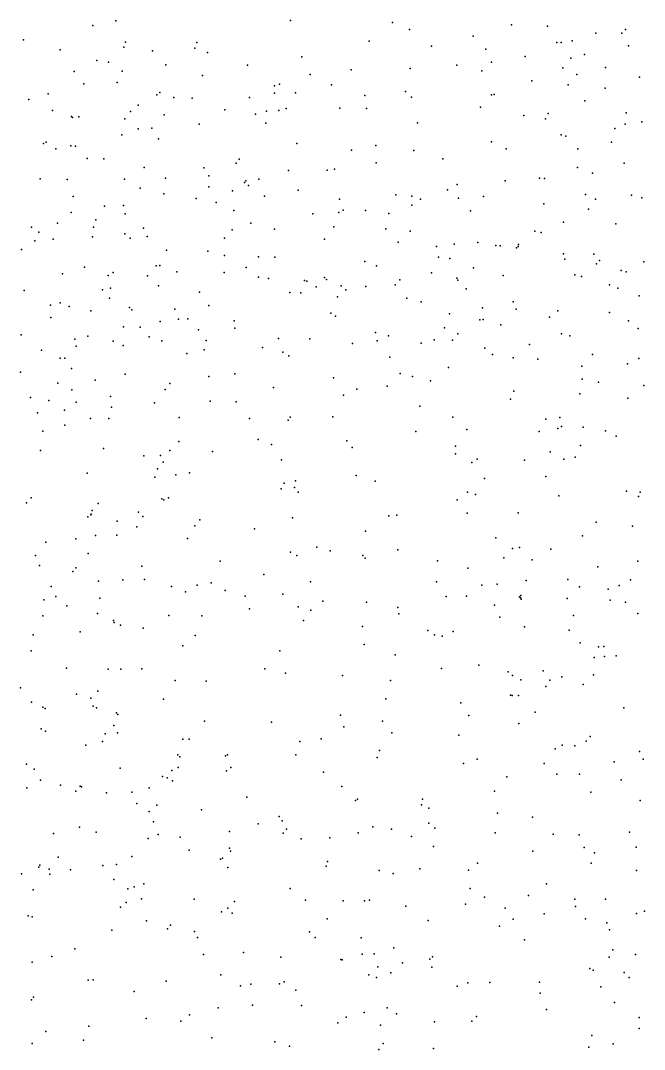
# Model space of a CAD drawing. Header units: metres. Extents: x -23.9 to 23.9, y -28.5 to 28.5.
# Drawn here: x -16.003 to -13.165, y -4.668 to 0.01 of the extents above; entities that cross this region are included whole.
import ezdxf

# ---------------------------------------------------------------- set-up
doc = ezdxf.new("R2010")
doc.units = ezdxf.units.M

msp = doc.modelspace()

# ---------------------------------------------------------------- linework, layer by layer
for p in [(-15.5695, 0.0095, 0.0656), (-14.7743, 0.0101, 14.1181), (-14.311, 0.0008, 13.9123), (-15.674, -0.0117, 2.7913), (-14.2343, -0.0299, 15.135), (-13.7688, -0.0091, 1.6573), (-13.6065, -0.016, -1.696), (-13.2507, -0.0298, -4.5608), (-15.989, -0.0781, -2.4607), (-15.5258, -0.0885, 1.0627), (-15.2016, -0.0901, 10.4253), (-14.4171, -0.0829, 9.9217), (-13.9437, -0.0614, 8.3662), (-13.5634, -0.0891, -2.2243), (-13.5435, -0.0897, 9.6471), (-13.493, -0.0818, 9.2915), (-13.3855, -0.0471, 5.0431), (-13.2677, -0.0479, -1.041), (-15.8229, -0.1225, 2.456), (-15.5337, -0.1115, 14.5151), (-15.4027, -0.1272, 0.4678), (-15.2101, -0.1147, 13.312), (-15.1521, -0.1356, 0.0889), (-14.1336, -0.1058, 1.4606), (-13.8858, -0.1206, 14.875), (-13.2369, -0.1051, 8.8239), (-15.656, -0.171, 10.2111), (-15.6029, -0.1786, 13.2118), (-14.7236, -0.1543, 6.5936), (-13.8601, -0.1786, 5.9257), (-13.7078, -0.1534, 0.3656), (-13.5, -0.1615, 11.4372), (-13.4368, -0.1445, -0.5007), (-15.7593, -0.221, 12.3547), (-15.5402, -0.2202, -1.7391), (-15.3426, -0.1918, 1.8867), (-14.9712, -0.1922, 5.7017), (-14.4993, -0.2133, 1.014), (-14.23, -0.2071, 10.3663), (-14.0177, -0.1931, 4.9158), (-13.9044, -0.2183, 14.352), (-13.5366, -0.205, 8.3729), (-13.3416, -0.2028, 0.1743), (-15.7152, -0.2781, -2.4284), (-15.5627, -0.2711, 9.477), (-15.1748, -0.2394, 10.8258), (-14.8254, -0.2792, 14.9368), (-14.6851, -0.2348, 7.0401), (-13.6765, -0.2646, 11.0752), (-13.4726, -0.2357, -0.1657), (-13.1871, -0.2469, 9.1851), (-15.8769, -0.3229, -1.7028), (-15.3694, -0.3172, -2.067), (-14.8481, -0.3197, 6.0012), (-14.8479, -0.2861, 12.1611), (-14.7522, -0.319, 13.8449), (-14.5887, -0.2817, 12.9168), (-14.2518, -0.3131, 14.8439), (-13.8605, -0.3274, 10.2733), (-13.8489, -0.3253, -4.0086), (-13.5115, -0.2828, -2.8706), (-13.3438, -0.297, -4.8673), (-15.9646, -0.3489, -3.3037), (-15.3824, -0.3277, -1.4143), (-15.3061, -0.3402, 5.372), (-15.2217, -0.3431, 15.0067), (-14.962, -0.3393, 10.0748), (-14.4364, -0.3304, 8.6053), (-14.2249, -0.3375, 14.3028), (-13.4366, -0.3546, 1.3697), (-15.8569, -0.3985, 5.4102), (-15.5035, -0.4031, -4.0729), (-15.4672, -0.3752, 3.1489), (-15.3503, -0.4185, 9.8291), (-15.0738, -0.3956, -1.7998), (-14.9343, -0.4159, -0.2308), (-14.8848, -0.4014, 9.5542), (-14.8282, -0.3995, 3.0695), (-14.7949, -0.3895, 1.0417), (-14.5509, -0.3878, 12.5684), (-14.4298, -0.3892, 5.5905), (-13.9101, -0.383, 1.363), (-13.6034, -0.4128, -3.6358), (-13.248, -0.4097, -3.5099), (-15.7706, -0.4257, 9.9727), (-15.7669, -0.4312, -3.7635), (-15.7385, -0.4269, 10.9075), (-15.5292, -0.4371, 0.8288), (-15.1901, -0.4602, -3.8775), (-14.8869, -0.456, 10.8086), (-14.1965, -0.4544, 6.0707), (-13.7128, -0.4217, -4.6589), (-13.6149, -0.4369, 9.6582), (-13.2532, -0.4607, -1.6442), (-13.1773, -0.4498, 8.4855), (-15.5418, -0.5093, -0.3903), (-15.4676, -0.4814, 1.307), (-15.405, -0.4796, 12.0454), (-13.5438, -0.509, 0.8494), (-13.299, -0.4805, 11.5236), (-15.899, -0.5493, -1.3004), (-15.8862, -0.5421, 12.5423), (-15.7736, -0.5587, -3.0141), (-15.7525, -0.561, 14.3077), (-15.3757, -0.5269, 13.3817), (-14.7455, -0.5483, 6.6276), (-14.3868, -0.5579, 5.1774), (-13.8601, -0.542, 11.3133), (-13.5231, -0.5148, -1.8715), (-13.3146, -0.5424, 5.1926), (-15.8431, -0.5732, 12.9908), (-14.4973, -0.5791, 14.7636), (-14.2132, -0.5803, 11.215), (-13.7943, -0.5724, -2.6442), (-13.4671, -0.5735, 0.0618), (-15.6999, -0.6176, 2.988), (-15.6247, -0.6179, -3.3671), (-15.0223, -0.638, 5.5803), (-15.008, -0.6197, -1.4053), (-14.3854, -0.6372, 1.0047), (-14.0817, -0.6193, -0.0244), (-13.2567, -0.6388, -1.109), (-15.4406, -0.6574, -1.1183), (-15.1687, -0.659, 0.7303), (-15.147, -0.6951, 11.0724), (-14.7841, -0.6712, 13.7613), (-14.6079, -0.6695, 10.5974), (-14.5752, -0.6662, 12.8073), (-13.4697, -0.6587, 8.2398), (-13.4004, -0.6833, 11.2598), (-15.9143, -0.7091, 2.592), (-15.7906, -0.7126, 13.5643), (-15.5294, -0.7111, 1.6483), (-15.3441, -0.7062, -2.517), (-15.1457, -0.746, 3.1334), (-14.9839, -0.7257, -3.6351), (-14.9784, -0.7185, 13.2977), (-14.9663, -0.7394, 9.7005), (-14.9196, -0.7116, 6.2127), (-14.0174, -0.736, -3.5035), (-13.799, -0.7189, 1.2271), (-13.6425, -0.7071, 4.9041), (-13.6197, -0.7083, -0.42), (-15.7637, -0.7905, 11.4668), (-15.4595, -0.7512, 14.935), (-15.351, -0.778, 5.4278), (-15.0381, -0.7647, 15.0595), (-14.8939, -0.789, -1.9905), (-14.7393, -0.761, 2.8998), (-14.2958, -0.7816, 8.5097), (-14.2224, -0.788, 4.9768), (-14.0613, -0.7599, -2.7741), (-13.8967, -0.7894, -2.1736), (-13.433, -0.7806, 9.7619), (-13.2234, -0.7845, 7.0969), (-15.6208, -0.8333, 14.0094), (-15.5346, -0.83, -4.5306), (-15.2042, -0.7995, -0.0295), (-15.113, -0.8165, -2.2888), (-14.5523, -0.8024, -0.2106), (-14.2229, -0.8295, 6.1295), (-14.1839, -0.8017, -3.1576), (-14.011, -0.7976, 0.3839), (-13.6228, -0.8234, -4.7157), (-13.3876, -0.8025, -5.2841), (-13.1769, -0.7956, 5.4131), (-15.7733, -0.8623, 12.6561), (-15.5269, -0.8681, 12.2445), (-15.0321, -0.8541, -4.3098), (-14.6727, -0.8692, 0.9256), (-14.5546, -0.8626, 6.889), (-14.5351, -0.8519, 5.5876), (-14.4332, -0.8541, 14.461), (-14.3277, -0.8675, 1.4599), (-13.9566, -0.8543, -1.4366), (-13.4194, -0.8472, 1.3358), (-15.9532, -0.9292, 14.1538), (-15.835, -0.911, 15.5997), (-15.671, -0.9288, -0.3643), (-15.6601, -0.8955, 9.5629), (-15.444, -0.9341, 1.8917), (-14.9547, -0.911, 2.0635), (-14.5781, -0.9276, 8.3918), (-13.5325, -0.9066, -1.2895), (-13.2949, -0.9137, -1.6693), (-15.9197, -0.9513, 2.9694), (-15.6758, -0.9728, 5.578), (-15.5286, -0.9589, 2.9452), (-15.5041, -0.98, 6.4925), (-15.4268, -0.972, 13.6682), (-15.0752, -0.9796, 5.9922), (-15.0405, -0.9415, 6.7944), (-14.8484, -0.9378, -0.0524), (-14.3407, -0.9373, 8.8515), (-14.2304, -0.9474, 0.0853), (-13.6632, -0.9482, 11.3939), (-13.6351, -0.9528, 6.4668), (-15.9383, -0.992, 6.1457), (-15.8547, -0.9842, -0.7147), (-14.6196, -0.9835, 14.7458), (-14.2845, -0.9974, -1.189), (-14.1106, -1.0175, 1.9762), (-14.0309, -1.0061, 0.8915), (-13.9221, -0.9989, -2.5138), (-13.8409, -1.0131, 4.9138), (-13.8206, -1.0148, 9.5251), (-13.7461, -1.0232, -4.4045), (-13.7395, -1.0174, 6.8418), (-13.7378, -1.0083, 8.2515), (-15.999, -1.0304, 10.5451), (-15.3396, -1.0331, 0.4524), (-15.1503, -1.0389, 11.0158), (-15.0752, -1.0588, 2.8241), (-14.921, -1.0635, 12.866), (-14.8467, -1.0655, 9.6562), (-14.1014, -1.0653, 11.3593), (-14.0494, -1.0724, -3.5981), (-13.5329, -1.0506, 6.1516), (-13.5269, -1.0749, 0.9132), (-13.3949, -1.0518, 8.4681), (-15.712, -1.1118, 5.9046), (-15.3857, -1.1058, -2.6447), (-15.3689, -1.1041, 0.0831), (-14.9763, -1.1122, -1.2997), (-14.4373, -1.0848, 0.6017), (-14.3844, -1.1056, 11.1209), (-13.9418, -1.1142, 6.1385), (-13.3824, -1.0959, -0.1757), (-13.3685, -1.0807, -0.6438), (-13.168, -1.0863, 9.9059), (-15.8114, -1.1412, -4.5134), (-15.6049, -1.1496, 11.3815), (-15.5815, -1.135, 14.2008), (-15.425, -1.1504, -0.6578), (-15.2927, -1.1317, 12.5963), (-15.0772, -1.1355, -3.3648), (-14.9208, -1.1571, 10.0731), (-14.8757, -1.1623, -4.6446), (-14.62, -1.1575, -1.0758), (-14.6119, -1.1672, -1.6598), (-14.2777, -1.1691, 7.9841), (-14.1337, -1.137, -2.7685), (-14.0183, -1.1611, 14.8662), (-13.8081, -1.1494, -1.9236), (-13.4812, -1.1457, 9.2708), (-13.4513, -1.1539, 14.6878), (-13.2704, -1.1269, 5.5313), (-13.2481, -1.1317, 8.925), (-15.6301, -1.2135, 0.4888), (-15.5932, -1.2064, 9.948), (-15.3747, -1.196, 8.552), (-14.7113, -1.1712, 2.0903), (-14.7006, -1.1755, 8.6393), (-14.6578, -1.2006, -2.0358), (-14.5441, -1.1966, 10.4988), (-14.5235, -1.2142, 1.5064), (-14.4318, -1.1986, 15.061), (-14.2981, -1.192, 9.4319), (-14.0144, -1.17, -0.7243), (-13.9751, -1.2101, 9.1016), (-13.3232, -1.1911, -4.9849), (-13.2853, -1.2072, 14.9906), (-15.9863, -1.2167, -3.3836), (-15.598, -1.2527, 9.3245), (-15.1883, -1.2245, 14.0934), (-14.7785, -1.2258, 14.2782), (-14.7274, -1.2277, -4.1547), (-14.561, -1.2456, 7.0888), (-14.2452, -1.2519, 5.2756), (-13.1888, -1.2414, -5.4049), (-15.866, -1.2835, 8.4554), (-15.8228, -1.2729, 11.8467), (-15.7816, -1.2901, 0.1468), (-15.5079, -1.294, 7.1146), (-15.497, -1.3047, -3.2369), (-15.3016, -1.3016, 13.6751), (-15.1471, -1.285, 8.8529), (-14.1801, -1.2691, -1.8436), (-13.9008, -1.2957, 15.3464), (-13.7619, -1.2681, 8.7172), (-13.7485, -1.3027, 6.4288), (-15.865, -1.3399, -0.2343), (-15.6828, -1.31, 10.7165), (-15.2849, -1.3473, 3.0761), (-15.2426, -1.3456, 10.087), (-15.0305, -1.3555, 10.3825), (-14.5907, -1.321, 7.8935), (-14.5695, -1.3347, -0.6702), (-14.0511, -1.3229, 6.9537), (-13.9131, -1.3512, 2.1332), (-13.8988, -1.3489, -4.1057), (-13.5971, -1.3384, -4.4721), (-13.5584, -1.31, 15.8115), (-13.3241, -1.3168, 1.8831), (-13.2376, -1.3549, 9.6792), (-15.5345, -1.3828, 15.3102), (-15.4588, -1.3847, 14.658), (-15.3685, -1.3582, 0.7379), (-15.1942, -1.3966, 2.7024), (-15.0276, -1.3883, 15.0512), (-14.0739, -1.3868, -3.4346), (-13.8188, -1.3728, 11.2472), (-13.1927, -1.3896, -4.7012), (-16, -1.4181, -2.8319), (-15.7554, -1.4383, 8.8148), (-15.6974, -1.4242, -4.7708), (-15.5823, -1.4471, 13.0746), (-15.4178, -1.428, 8.1329), (-15.36, -1.4454, 10.5163), (-15.1589, -1.4448, 15.3656), (-14.8292, -1.4348, 7.4012), (-14.6864, -1.4364, 14.799), (-14.3878, -1.4085, 10.2041), (-14.3802, -1.4464, -4.3971), (-14.3298, -1.4241, -3.7343), (-14.1219, -1.4409, -3.0793), (-14.0382, -1.4432, 16.1757), (-14.0138, -1.4137, 5.7248), (-13.5423, -1.415, 15.3887), (-13.5041, -1.4236, 11.0394), (-15.908, -1.4893, -4.3789), (-15.7505, -1.4701, 2.0095), (-15.5367, -1.4674, -0.249), (-15.1671, -1.4875, 7.7976), (-14.9019, -1.477, -2.39), (-14.4924, -1.4577, 2.4459), (-14.1805, -1.4573, 9.8678), (-13.8901, -1.4802, 5.3363), (-13.6873, -1.4627, 4.7483), (-15.8232, -1.5246, 14.7111), (-15.8008, -1.5248, 7.8587), (-15.2466, -1.5041, -0.5125), (-14.8091, -1.4978, -4.8589), (-14.7818, -1.5149, 1.4512), (-14.323, -1.5207, 7.5734), (-13.8564, -1.5081, -2.6853), (-13.7622, -1.5238, 6.8013), (-13.65, -1.5297, 0.8055), (-13.4014, -1.5089, 13.9208), (-13.1901, -1.5257, 1.5763), (-16.0025, -1.5884, 10.8369), (-15.7705, -1.5722, 12.7193), (-14.0554, -1.567, -1.95), (-13.4497, -1.5609, -2.2502), (-13.2424, -1.5507, -2.6898), (-15.6642, -1.6251, -3.5064), (-15.527, -1.5977, 7.5846), (-15.1459, -1.6082, 1.1192), (-15.0279, -1.5956, 14.5393), (-14.58, -1.6146, 16.3286), (-14.2753, -1.5946, 16.5483), (-14.2201, -1.6078, 0.9182), (-14.1387, -1.6275, 7.1972), (-13.448, -1.6204, 9.602), (-13.3732, -1.6334, 1.0287), (-15.8341, -1.6391, -1.7596), (-15.7696, -1.6695, 3.5046), (-15.3449, -1.6672, -5.0199), (-15.3238, -1.6405, 3.2827), (-14.8527, -1.6582, 16.6405), (-14.4734, -1.6654, 14.3995), (-14.3347, -1.6525, 15.6795), (-13.7583, -1.6747, -4.6953), (-13.1675, -1.6499, 7.5821), (-15.9576, -1.7036, 1.8679), (-15.8747, -1.7168, -4.1123), (-15.7495, -1.7257, 17.3729), (-15.5941, -1.699, 15.6026), (-15.3936, -1.7273, 13.6363), (-15.1406, -1.7204, 2.8158), (-15.0227, -1.7228, 16.055), (-14.5333, -1.6936, 15.9777), (-13.774, -1.7121, 8.0098), (-13.4584, -1.687, 4.4773), (-13.24, -1.7071, 16.373), (-15.9264, -1.7741, 12.9843), (-15.8024, -1.7614, 16.972), (-15.5886, -1.7478, -2.1989), (-14.1871, -1.7438, 10.4107), (-15.6846, -1.7991, -0.1721), (-15.6008, -1.7997, 0.5023), (-15.2809, -1.7951, 0.7506), (-14.9614, -1.7989, -0.666), (-14.7856, -1.8072, -3.3865), (-14.7757, -1.7938, 15.332), (-14.5825, -1.7917, 2.6569), (-14.0371, -1.7933, 5.2758), (-13.6127, -1.8019, 10.902), (-13.5495, -1.7948, 6.924), (-15.9012, -1.8574, 12.2942), (-15.8008, -1.83, -4.6825), (-14.2046, -1.8577, 1.867), (-13.9731, -1.8496, 7.5773), (-13.6439, -1.8585, 7.2927), (-13.5585, -1.844, 6.4332), (-13.5425, -1.8358, 1.8526), (-13.4435, -1.8384, -0.7596), (-13.3416, -1.8552, -3.4018), (-15.2835, -1.904, 16.6067), (-14.9213, -1.8948, 16.9115), (-14.8611, -1.9172, 14.4014), (-14.519, -1.9009, 16.8772), (-13.293, -1.8802, 5.7728), (-15.9122, -1.9441, 16.7012), (-15.6255, -1.9356, 13.7855), (-15.3238, -1.9446, 14.252), (-15.1304, -1.9496, -2.3794), (-14.495, -1.9313, -2.0269), (-14.0249, -1.9256, 9.9807), (-14.0237, -1.9594, 4.8075), (-13.5938, -1.9511, 9.7399), (-13.4563, -1.9226, 1.3626), (-15.442, -1.9683, -3.7546), (-15.367, -1.9676, 16.2256), (-15.3549, -1.9977, -4.9353), (-14.8164, -1.9865, 1.3906), (-13.9503, -1.9995, -1.7994), (-13.9259, -1.9845, 14.1264), (-13.7111, -1.9886, -5.2206), (-13.5308, -1.9842, 13.8763), (-13.4795, -1.9747, 16.6307), (-15.7, -2.0485, 0.1703), (-15.3796, -2.0288, 3.1957), (-15.2969, -2.0548, 15.8016), (-15.2346, -2.0467, -0.8556), (-14.4763, -2.0578, 14.4294), (-15.3921, -2.0662, 1.6152), (-14.8039, -2.0937, -0.6081), (-14.7522, -2.0828, 15.6602), (-14.3901, -2.0841, 2.4102), (-13.8923, -2.0726, 10.4986), (-13.6126, -2.0623, -1.9079), (-14.8169, -2.1192, 13.9477), (-14.7572, -2.1127, 2.6656), (-14.7406, -2.1344, -4.6973), (-13.9696, -2.1346, 16.9039), (-13.9327, -2.1445, 5.497), (-13.5544, -2.1514, -3.5211), (-13.247, -2.129, -5.625), (-13.1847, -2.1338, -3.9264), (-15.9753, -2.1826, -2.0626), (-15.9545, -2.1593, -0.3606), (-15.6501, -2.1863, -4.5135), (-15.3597, -2.1652, 1.2552), (-15.3514, -2.1693, 2.7872), (-15.3295, -2.1596, 13.912), (-14.0164, -2.1693, -4.8568), (-13.1916, -2.1539, -1.9394), (-15.6837, -2.2367, 17.7968), (-15.6817, -2.2345, 14.315), (-15.6766, -2.217, 13.4934), (-15.467, -2.2247, 2.1591), (-15.4473, -2.2451, 17.3478), (-14.3282, -2.2421, 6.8509), (-14.2917, -2.239, 7.2977), (-13.9705, -2.229, -3.5033), (-13.7394, -2.2289, -0.7), (-15.6974, -2.2463, 1.5299), (-15.5636, -2.2656, 12.8069), (-15.2101, -2.2874, -3.8623), (-15.1868, -2.2595, -4.6985), (-14.7651, -2.2504, 17.1051), (-13.385, -2.2706, -3.2093), (-13.2186, -2.2885, 16.3487), (-15.6616, -2.3313, 15.9419), (-15.565, -2.3303, 13.1728), (-15.4746, -2.2925, -0.7375), (-14.9394, -2.3012, 1.5532), (-14.4344, -2.3119, 1.9848), (-13.4472, -2.3333, 5.6864), (-15.8874, -2.3609, -0.7071), (-15.752, -2.3465, 2.6836), (-15.2428, -2.3446, -2.0225), (-14.6558, -2.3838, 2.3663), (-13.8407, -2.3421, -1.8166), (-13.7334, -2.3851, -4.9605), (-15.9357, -2.4219, -4.1437), (-15.6948, -2.4128, -2.1259), (-14.7752, -2.4068, 7.2439), (-14.7455, -2.4227, 6.8235), (-14.594, -2.4006, -3.4897), (-14.4457, -2.4227, -1.5031), (-14.2873, -2.396, -4.6529), (-13.8046, -2.4321, 16.801), (-13.7649, -2.391, 14.4018), (-13.5912, -2.3937, -5.3389), (-15.9164, -2.4684, -3.4179), (-15.7519, -2.4789, -4.9841), (-15.4515, -2.4711, 0.6674), (-15.0953, -2.4487, -4.2), (-14.4356, -2.4346, 14.1606), (-14.1069, -2.4469, 6.5922), (-13.6751, -2.4424, 10.2242), (-13.3769, -2.4736, 14.3006), (-13.1941, -2.4473, 12.5407), (-15.7648, -2.4953, 14.0712), (-14.8963, -2.5087, 2.1569), (-13.968, -2.4797, -0.5936), (-15.8632, -2.5625, -3.0923), (-15.6489, -2.5395, 16.7981), (-15.5378, -2.5334, 0.205), (-15.4394, -2.5314, 1.2191), (-15.3169, -2.5629, 17.5245), (-15.1991, -2.5578, 8.0628), (-15.136, -2.5468, -0.7032), (-14.6832, -2.5423, -4.4183), (-14.1113, -2.5413, 10.802), (-13.9047, -2.5573, 7.5247), (-13.8343, -2.5522, 15.6542), (-13.7033, -2.5355, 5.3706), (-13.5138, -2.5315, -2.8699), (-13.4607, -2.5653, 6.5831), (-13.2794, -2.5584, 3.8414), (-13.2282, -2.5331, 5.4703), (-15.8431, -2.6083, 12.0798), (-15.6418, -2.6159, 16.1344), (-15.2521, -2.5872, 12.9286), (-15.0717, -2.5816, 13.6905), (-14.9811, -2.6069, 7.498), (-14.8094, -2.5981, 8.0553), (-14.0672, -2.6084, 10.1968), (-13.9743, -2.607, 14.6576), (-13.7339, -2.6106, 14.9374), (-13.7283, -2.6146, -3.1488), (-13.7266, -2.6047, 6.1881), (-13.5169, -2.6183, 4.8752), (-13.3301, -2.5758, 13.4045), (-15.8972, -2.6243, 1.6299), (-15.793, -2.6513, 17.7479), (-14.961, -2.6651, 7.1202), (-14.7399, -2.6562, -4.0743), (-14.6276, -2.6305, 13.8596), (-14.4292, -2.6348, 6.4509), (-14.2867, -2.6588, -4.0423), (-13.8465, -2.6474, -4.6486), (-13.7258, -2.6206, 6.8371), (-13.3212, -2.6252, 9.8372), (-13.2505, -2.635, 5.9472), (-15.9021, -2.6971, 16.3988), (-15.6533, -2.6854, -4.3843), (-15.3284, -2.695, 7.4486), (-15.1787, -2.6969, 13.3801), (-14.682, -2.6702, 17.4929), (-14.2821, -2.6878, -0.545), (-13.8225, -2.7029, 16.5495), (-13.4882, -2.695, -4.9413), (-13.1942, -2.6857, -1.8121), (-15.5798, -2.7172, 14.9951), (-15.5774, -2.7263, -0.8274), (-15.5489, -2.7387, -1.9507), (-15.4455, -2.7533, 16.4139), (-14.7155, -2.7175, -2.175), (-14.4481, -2.7457, 7.7546), (-13.7111, -2.7473, 16.104), (-15.9454, -2.7823, -2.3915), (-15.7316, -2.769, 14.4535), (-15.2082, -2.786, 1.1409), (-14.1503, -2.7637, -3.5436), (-14.1196, -2.783, 16.4044), (-14.0847, -2.7889, 16.0257), (-14.0347, -2.7674, 11.1149), (-13.5075, -2.7613, -0.6736), (-15.265, -2.833, 0.6624), (-14.4393, -2.8272, 14.2414), (-13.4571, -2.8193, 11.1819), (-13.3731, -2.8381, 6.9052), (-13.3502, -2.8361, 14.7125), (-15.9554, -2.8555, -5.2351), (-14.8238, -2.8553, -0.6525), (-14.2984, -2.8739, -2.3401), (-13.3932, -2.8865, -4.5458), (-13.347, -2.8821, 12.6416), (-13.2929, -2.8784, -0.9131), (-15.794, -2.9347, -4.1979), (-15.6038, -2.9397, 8.1885), (-15.5465, -2.9397, -3.9164), (-15.4509, -2.9379, -3.431), (-14.8923, -2.9374, 17.6381), (-14.0887, -2.9359, 15.6095), (-13.9176, -2.9211, 14.8903), (-13.6249, -2.947, 4.377), (-15.2989, -2.9913, -1.9347), (-15.1585, -2.9938, 13.5713), (-14.7974, -2.9571, 13.8749), (-14.5389, -2.9675, 16.4958), (-14.3206, -2.9912, 10.2782), (-13.7846, -2.9515, 7.5199), (-13.7651, -2.9674, -1.8141), (-13.7269, -2.9876, -0.5184), (-13.5959, -2.9896, 15.534), (-13.5412, -2.9744, 4.0122), (-13.3965, -2.9648, 13.2418), (-16.0029, -3.0238, 17.4071), (-15.6514, -3.0398, -0.951), (-13.6138, -3.0183, 15.1699), (-13.4442, -3.0089, -1.5551), (-15.7479, -3.0534, 7.8168), (-15.6827, -3.0711, -4.6749), (-15.3525, -3.0749, -0.6902), (-14.3406, -3.0737, -0.5684), (-13.7747, -3.057, 9.8937), (-13.7661, -3.0585, -4.4522), (-13.7376, -3.0585, -3.0911), (-15.9526, -3.0888, -0.0243), (-15.9014, -3.1117, -2.7443), (-15.8917, -3.1176, 8.8962), (-15.673, -3.1074, 1.6588), (-15.6573, -3.1147, -2.3622), (-14.0003, -3.0926, 15.2373), (-13.2587, -3.1153, 14.8896), (-15.5668, -3.1369, 12.1258), (-15.5603, -3.1454, -3.0755), (-15.1657, -3.1751, 1.1224), (-14.8609, -3.1807, 8.4966), (-14.5474, -3.1475, 14.6267), (-14.3564, -3.176, 10.755), (-13.9636, -3.1501, -3.5211), (-13.6619, -3.1345, 7.1146), (-15.9092, -3.2099, 9.2413), (-15.8892, -3.2208, 14.8228), (-15.5792, -3.1954, 9.1006), (-14.5326, -3.2013, 8.2736), (-13.7356, -3.186, 5.7146), (-15.6308, -3.2683, 7.4514), (-15.6174, -3.2334, 8.5879), (-15.5621, -3.228, -4.1067), (-15.264, -3.2576, 0.6648), (-15.2355, -3.2576, 7.1114), (-14.7332, -3.2673, 17.4425), (-14.6349, -3.2554, 15.6508), (-14.3144, -3.2285, 15.3681), (-14.0095, -3.2394, -4.0116), (-13.4298, -3.2669, -1.1091), (-13.4118, -3.2454, -4.3349), (-15.7056, -3.2852, 8.0878), (-14.3696, -3.3093, 15.0114), (-13.5702, -3.3015, -0.7999), (-13.5394, -3.2845, 9.3246), (-13.4808, -3.2872, 4.4964), (-13.1872, -3.3136, 3.8543), (-15.2879, -3.3293, 13.4237), (-15.2777, -3.3372, -1.7789), (-15.0706, -3.333, -0.76), (-15.0618, -3.329, 6.676), (-14.751, -3.3291, -2.3655), (-14.3807, -3.3407, 6.5605), (-13.9882, -3.3683, 6.6371), (-13.9258, -3.3479, -2.1568), (-13.6213, -3.3682, -3.5043), (-13.3027, -3.3601, 12.3415), (-13.171, -3.348, -3.852), (-15.976, -3.3706, 12.2143), (-15.9412, -3.3937, -4.8054), (-15.5498, -3.3891, -1.3182), (-15.314, -3.4, -3.4166), (-15.2862, -3.3858, 12.3679), (-15.0659, -3.4017, 13.05), (-15.0458, -3.3869, 14.0243), (-14.6252, -3.4077, 16.87), (-15.9121, -3.4431, -2.8456), (-15.3566, -3.4268, 1.311), (-15.3365, -3.4328, -0.9609), (-15.3118, -3.4468, 17.5503), (-13.7912, -3.4291, -1.6788), (-13.5632, -3.4172, -4.0342), (-13.4608, -3.4164, 5.6697), (-13.271, -3.4427, 9.0824), (-15.975, -3.4779, -0.2819), (-15.8215, -3.4659, 1.5354), (-15.7516, -3.4936, -4.3916), (-15.7317, -3.4717, 9.8728), (-15.7257, -3.4747, 10.3839), (-15.6118, -3.5017, -2.1902), (-15.497, -3.4983, -3.1069), (-15.4176, -3.4779, 10.054), (-14.5411, -3.4722, 16.004), (-13.8464, -3.4939, 13.0103), (-13.4087, -3.4986, -3.1764), (-15.4733, -3.5506, 7.3342), (-14.9735, -3.5213, 8.4406), (-14.4792, -3.5369, 14.6759), (-14.4705, -3.5304, 7.8979), (-14.1738, -3.5304, 10.7189), (-13.1841, -3.5362, 4.3612), (-15.4183, -3.5866, 14.0745), (-15.3826, -3.5575, 0.8868), (-15.1801, -3.5786, 8.9176), (-14.1792, -3.5561, 12.2557), (-14.146, -3.5711, 12.8571), (-13.8335, -3.5933, -0.4019), (-15.3988, -3.6333, 6.8658), (-14.9217, -3.6421, 12.3408), (-14.8262, -3.6083, 6.4225), (-14.8132, -3.6291, 12.9033), (-14.1449, -3.6388, -2.1776), (-13.6741, -3.6124, 11.7688), (-15.8528, -3.6861, 8.2253), (-15.7342, -3.6569, 0.6742), (-15.6588, -3.6804, 1.1926), (-15.3764, -3.6913, 12.242), (-15.0525, -3.677, 16.7486), (-14.8084, -3.6845, 16.4251), (-14.7937, -3.6663, -1.3709), (-14.4667, -3.6833, -1.2584), (-14.4002, -3.6553, 15.5783), (-14.3155, -3.6671, 7.5852), (-14.1176, -3.6616, 7.2695), (-13.844, -3.6836, 6.5146), (-13.5795, -3.689, 13.4537), (-13.4611, -3.6929, 10.4701), (-13.2323, -3.6807, 5.8495), (-15.4224, -3.7091, -3.7451), (-15.277, -3.7031, 9.5524), (-14.7267, -3.7103, 8.1472), (-14.596, -3.7064, -2.1979), (-14.2241, -3.7001, -0.091), (-15.2354, -3.7622, 6.5748), (-15.0531, -3.7534, 11.0895), (-15.0474, -3.7669, 9.1828), (-14.1247, -3.7448, 6.8399), (-13.672, -3.7665, 12.3263), (-13.4393, -3.7506, -0.0305), (-13.3923, -3.7744, -0.3995), (-13.2025, -3.7487, -4.9507), (-15.9155, -3.8296, 10.7057), (-15.8323, -3.7943, -2.9748), (-15.628, -3.8323, 14.4133), (-15.5664, -3.8266, 11.2822), (-15.4964, -3.7906, 13.5155), (-15.0932, -3.8036, 17.178), (-15.0841, -3.7979, 11.4709), (-14.6128, -3.8345, 15.9048), (-14.6068, -3.8133, 7.7612), (-13.9246, -3.8209, 9.5405), (-13.4071, -3.8212, 8.9933), (-15.9986, -3.8703, 17.4604), (-15.9202, -3.8389, -1.2087), (-15.8724, -3.8486, 0.0553), (-15.8705, -3.8714, -4.4272), (-15.7765, -3.8517, -2.4687), (-15.0597, -3.8406, 9.9735), (-14.3718, -3.854, -0.4178), (-14.3086, -3.8679, 14.8284), (-14.1871, -3.8469, 13.1326), (-13.9653, -3.8532, -0.7678), (-13.2006, -3.8541, 13.5489), (-15.5791, -3.8961, -3.4963), (-15.4863, -3.9285, 11.5975), (-15.442, -3.9151, 7.1486), (-13.6102, -3.9145, 0.3112), (-15.9452, -3.9425, 4.5357), (-15.5152, -3.9386, 8.3043), (-14.7758, -3.9367, 11.4071), (-13.9583, -3.9361, -1.3518), (-13.8926, -3.9759, 9.9172), (-13.6928, -3.9679, 11.3032), (-15.5481, -4.0207, 17.4073), (-15.5218, -3.9994, 12.2878), (-15.4535, -3.9833, 16.5148), (-15.2135, -3.9848, 16.8048), (-15.029, -3.9954, 9.5997), (-14.7069, -3.9892, 11.0213), (-14.5359, -3.9917, 4.0335), (-14.4387, -3.9925, 0.01), (-14.4156, -3.9899, 3.5936), (-14.2506, -4.0165, 7.4792), (-13.9788, -4.0077, 12.0775), (-13.4816, -3.9855, -1.7463), (-13.4777, -4.0178, 10.3575), (-13.3412, -3.9846, -1.3892), (-15.9678, -4.0602, -3.1905), (-15.9502, -4.065, -2.1908), (-15.0889, -4.0421, 10.5327), (-15.0602, -4.0255, 3.4144), (-15.0404, -4.0485, 12.9793), (-13.7991, -4.0257, 13.2022), (-13.621, -4.0511, -0.9807), (-13.2003, -4.0496, -0.1841), (-13.1648, -4.0395, 6.0365), (-15.4297, -4.0831, 4.2685), (-15.3213, -4.1027, 14.6686), (-14.6082, -4.0748, 6.461), (-14.1484, -4.0817, 6.9308), (-13.8235, -4.1078, 1.2921), (-13.7614, -4.0762, 0.7547), (-13.4324, -4.0736, 12.2519), (-13.3353, -4.0924, -0.6502), (-15.5874, -4.1261, 13.5084), (-15.3349, -4.1201, 3.7949), (-15.2113, -4.1326, 11.8208), (-15.1984, -4.1598, 8.6129), (-14.6886, -4.1336, 3.2019), (-14.6624, -4.1597, 13.2151), (-14.4535, -4.1602, 15.5102), (-13.3241, -4.1243, -5.1457), (-14.305, -4.206, 13.2252), (-13.7099, -4.1701, 11.8591), (-15.86, -4.2457, -2.8968), (-15.7556, -4.2114, 8.3581), (-15.1713, -4.2358, 6.7279), (-14.989, -4.2275, 15.8918), (-14.8185, -4.2485, 4.3407), (-14.4487, -4.2351, 11.8785), (-14.3949, -4.2336, 9.9636), (-14.1295, -4.2473, -1.0087), (-13.3247, -4.2485, 6.8654), (-13.3082, -4.2154, -1.0041), (-13.2047, -4.2358, 0.991), (-15.9508, -4.2714, 10.7621), (-14.5462, -4.259, 11.1805), (-14.54, -4.2601, -0.3039), (-14.3779, -4.2923, -0.6755), (-14.265, -4.2747, -1.7146), (-14.1405, -4.2574, 0.7228), (-14.1319, -4.2935, 3.748), (-13.4138, -4.3001, 6.2071), (-15.0923, -4.3293, 12.3868), (-14.4189, -4.3286, 6.7963), (-14.3834, -4.3404, 4.2513), (-14.318, -4.3195, 7.1799), (-13.3974, -4.3072, 10.1211), (-13.2564, -4.3177, 0.6493), (-13.2335, -4.341, 0.0667), (-15.6956, -4.3526, 11.7446), (-15.6733, -4.3516, 12.4014), (-15.3409, -4.3578, 16.5211), (-15.0018, -4.3796, 10.5106), (-14.9558, -4.3716, 3.0969), (-14.8255, -4.3702, 14.7139), (-14.8032, -4.3613, 11.7297), (-14.0174, -4.3807, 11.2287), (-13.9685, -4.3651, 10.8639), (-13.8674, -4.3641, 12.3255), (-13.6418, -4.3626, 12.8158), (-13.3637, -4.3831, 1.4874), (-15.9537, -4.4424, -2.6101), (-15.9444, -4.431, 17.0139), (-15.4858, -4.4043, 3.4907), (-14.7509, -4.3993, 7.4307), (-13.6396, -4.4121, 9.1684), (-15.1044, -4.4797, 10.0658), (-14.9471, -4.4674, 7.1411), (-14.7245, -4.4679, 15.7775), (-14.3358, -4.4793, 1.0997), (-13.6102, -4.4872, -2.123), (-13.3003, -4.4545, 9.394), (-15.4308, -4.5269, 4.4236), (-15.2342, -4.5115, 11.8726), (-14.5222, -4.5216, 9.2602), (-14.4404, -4.4998, 0.0383), (-14.2929, -4.5065, 3.2324), (-13.9292, -4.5177, 12.7166), (-13.1894, -4.5226, 1.8455), (-15.6923, -4.5619, 4.6463), (-15.2743, -4.5394, 8.633), (-14.5592, -4.5471, 15.1049), (-14.3652, -4.5577, 11.0448), (-14.1204, -4.5419, 0.3416), (-13.9502, -4.5403, 3.9554), (-13.1882, -4.5733, -1.9122), (-15.8875, -4.5863, 10.58), (-15.7164, -4.6262, 8.4931), (-15.1324, -4.615, 16.6497), (-13.4034, -4.6045, 2.2884), (-15.9501, -4.6419, 8.1376), (-14.846, -4.6329, 8.9437), (-14.7789, -4.6537, 9.7341), (-14.373, -4.6681, -1.5525), (-14.3533, -4.6405, 0.7884), (-14.124, -4.6644, 11.5559), (-13.418, -4.6579, 6.3327), (-13.3068, -4.6432, 10.4466)]:
    msp.add_point(p)

doc.saveas('drawing.dxf')
